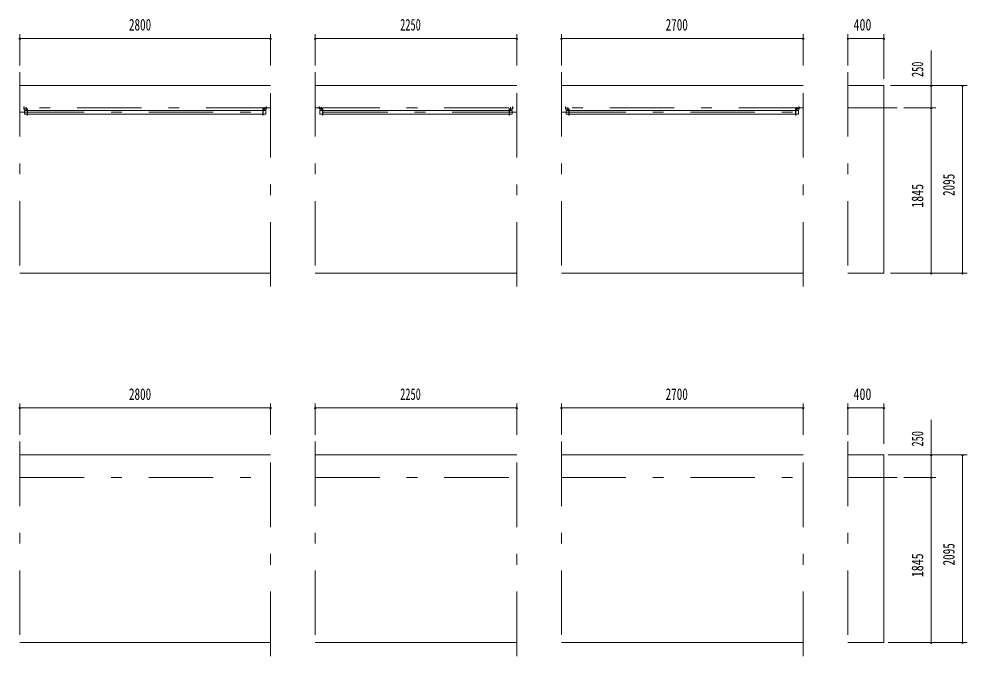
# Model space of a CAD drawing. Units: millimetres, scale not verified. Extents: x -25848 to 25858, y -10500 to 10500.
# Drawn here: x -15979 to -5389, y -7705 to -592 of the extents above; entities that cross this region are included whole.
import ezdxf
from ezdxf.enums import TextEntityAlignment as Align

# ---------------------------------------------------------------- set-up
doc = ezdxf.new("R2010")
doc.units = ezdxf.units.MM
doc.header["$LTSCALE"] = 60
doc.linetypes.add('USER3', pattern=[24, 12, -5, 2, -5])
for name, color, linetype, lineweight in [('0-2_1-05BOLD', 7, 'Continuous', 18), ('0-3_1-25CENTER', 3, 'USER3', 18), ('0-5_1-55DIM', 3, 'Continuous', 18)]:
    doc.layers.add(name, color=color, linetype=linetype, lineweight=lineweight)
doc.styles.add('ＭＳ ゴシック', font='')
doc.styles.get('ＭＳ ゴシック').set_extended_font_data('MS Gothic')

msp = doc.modelspace()

# ---------------------------------------------------------------- linework, layer by layer
at = {"layer": '0-2_1-05BOLD'}
for p, q in [((-15968.93, -1335.33), (-13168.92, -1335.33)), ((-12668.93, -1335.33), (-10418.93, -1335.33)), ((-9918.93, -1335.33), (-7218.93, -1335.33)), ((-13213.48, -1593.33), (-13213.48, -1573.33)), ((-10463.48, -1573.33), (-10463.48, -1593.33)), ((-7263.47, -1573.33), (-7263.47, -1593.33)), ((-15889.58, -1595.33), (-15919.18, -1595.33)), ((-15919.18, -1598.53), (-15889.58, -1598.53)), ((-15916.43, -1613.13), (-15887.58, -1613.13)), ((-15884.38, -1613.13), (-13253.48, -1613.13)), ((-13253.48, -1655.83), (-15884.38, -1655.83)), ((-13218.67, -1595.33), (-13248.28, -1595.33)), ((-13248.28, -1598.53), (-13218.67, -1598.53)), ((-12619.18, -1595.33), (-12589.58, -1595.33)), ((-12589.58, -1598.53), (-12619.18, -1598.53)), ((-10503.48, -1613.13), (-12584.38, -1613.13)), ((-12584.38, -1655.83), (-10503.48, -1655.83)), ((-10471.43, -1613.13), (-10500.28, -1613.13)), ((-10468.68, -1595.33), (-10498.28, -1595.33)), ((-10498.28, -1598.53), (-10468.68, -1598.53)), ((-9869.18, -1595.33), (-9839.58, -1595.33)), ((-9839.58, -1598.53), (-9869.18, -1598.53)), ((-9837.58, -1613.13), (-9866.43, -1613.13)), ((-7303.47, -1613.13), (-9834.37, -1613.13)), ((-9834.37, -1655.83), (-7303.47, -1655.83)), ((-7268.67, -1595.33), (-7298.27, -1595.33)), ((-7298.27, -1598.53), (-7268.67, -1598.53)), ((-13168.92, -3430.33), (-15968.93, -3430.33)), ((-10418.93, -3430.33), (-12668.93, -3430.33)), ((-7218.93, -3430.33), (-9918.93, -3430.33)), ((-15968.93, -5460.33), (-13168.92, -5460.33)), ((-12668.93, -5460.33), (-10418.93, -5460.33)), ((-9918.93, -5460.33), (-7218.93, -5460.33)), ((-13168.92, -7555.33), (-15968.93, -7555.33)), ((-10418.93, -7555.33), (-12668.93, -7555.33)), ((-7218.93, -7555.33), (-9918.93, -7555.33))]:
    msp.add_line(p, q, dxfattribs=at)
for points in [[(-6718.93, -1335.33), (-6318.93, -1335.33), (-6318.93, -3430.33), (-6718.93, -3430.33)], [(-15921.18, -1593.33), (-15921.18, -1573.33), (-15924.38, -1573.33), (-15924.38, -1593.33)], [(-13213.48, -1573.33), (-13216.67, -1573.33), (-13216.67, -1593.33)], [(-12624.38, -1593.33), (-12624.38, -1573.33), (-12621.18, -1573.33), (-12621.18, -1593.33)], [(-10466.68, -1593.33), (-10466.68, -1573.33), (-10463.48, -1573.33)], [(-9874.38, -1593.33), (-9874.38, -1573.33), (-9871.18, -1573.33), (-9871.18, -1593.33)], [(-7266.67, -1593.33), (-7266.67, -1573.33), (-7263.47, -1573.33)], [(-15887.58, -1655.83), (-15916.43, -1655.83), (-15916.43, -1613.13)], [(-15887.58, -1600.53), (-15887.58, -1666.33), (-15884.38, -1666.33), (-15884.38, -1600.53)], [(-13250.28, -1600.53), (-13250.28, -1666.33), (-13253.48, -1666.33), (-13253.48, -1600.53)], [(-13250.28, -1613.13), (-13221.43, -1613.13), (-13221.43, -1655.83), (-13250.28, -1655.83)], [(-12587.58, -1613.13), (-12616.43, -1613.13), (-12616.43, -1655.83), (-12587.58, -1655.83)], [(-12587.58, -1600.53), (-12587.58, -1666.33), (-12584.38, -1666.33), (-12584.38, -1600.53)], [(-10500.28, -1600.53), (-10500.28, -1666.33), (-10503.48, -1666.33), (-10503.48, -1600.53)], [(-10500.28, -1655.83), (-10471.43, -1655.83), (-10471.43, -1613.13)], [(-9866.43, -1613.13), (-9866.43, -1655.83), (-9837.58, -1655.83)], [(-9837.58, -1600.53), (-9837.58, -1666.33), (-9834.37, -1666.33), (-9834.37, -1600.53)], [(-7300.27, -1600.53), (-7300.27, -1666.33), (-7303.47, -1666.33), (-7303.47, -1600.53)], [(-7300.27, -1655.83), (-7271.42, -1655.83), (-7271.42, -1613.13), (-7300.27, -1613.13)], [(-6718.93, -5460.33), (-6318.93, -5460.33), (-6318.93, -7555.33), (-6718.93, -7555.33)]]:
    msp.add_lwpolyline(points, dxfattribs=at)
for centre, radius, start, end in [((-15919.18, -1593.33), 5.2, 180, 270), ((-15919.18, -1593.33), 2, 180, 270), ((-15889.58, -1600.53), 5.2, 0, 90), ((-15889.58, -1600.53), 2, 0, 90), ((-13248.28, -1600.53), 5.2, 90, 180), ((-13248.28, -1600.53), 2, 90, 180), ((-13218.67, -1593.33), 2, 270, 0), ((-13218.67, -1593.33), 5.2, 270, 0), ((-12619.18, -1593.33), 5.2, 180, 270), ((-12619.18, -1593.33), 2, 180, 270), ((-12589.58, -1600.53), 5.2, 0, 90), ((-12589.58, -1600.53), 2, 0, 90), ((-10498.28, -1600.53), 5.2, 90, 180), ((-10498.28, -1600.53), 2, 90, 180), ((-10468.68, -1593.33), 2, 270, 0), ((-10468.68, -1593.33), 5.2, 270, 0), ((-9869.18, -1593.33), 5.2, 180, 270), ((-9869.18, -1593.33), 2, 180, 270), ((-9839.58, -1600.53), 5.2, 0, 90), ((-9839.58, -1600.53), 2, 0, 90), ((-7298.27, -1600.53), 5.2, 90, 180), ((-7298.27, -1600.53), 2, 90, 180), ((-7268.67, -1593.33), 2, 270, 0), ((-7268.67, -1593.33), 5.2, 270, 0)]:
    msp.add_arc(centre, radius, start, end, dxfattribs=at)
at = {"layer": '0-3_1-25CENTER'}
for p, q in [((-15968.93, -1185.33), (-15968.93, -3580.33)), ((-13168.92, -3580.33), (-13168.92, -1185.33)), ((-12668.93, -1185.33), (-12668.93, -3580.33)), ((-10418.93, -3580.33), (-10418.93, -1185.33)), ((-9918.93, -1185.33), (-9918.93, -3580.33)), ((-7218.93, -3580.33), (-7218.93, -1185.33)), ((-6718.93, -1185.33), (-6718.93, -3580.33)), ((-13168.92, -1585.33), (-15968.93, -1585.33)), ((-15899.38, -1576.33), (-15899.38, -1618.13)), ((-13238.48, -1618.13), (-13238.48, -1576.33)), ((-12668.93, -1585.33), (-10418.93, -1585.33)), ((-12599.38, -1618.13), (-12599.38, -1576.33)), ((-10488.48, -1576.33), (-10488.48, -1618.13)), ((-7218.93, -1585.33), (-9918.93, -1585.33)), ((-9849.38, -1576.33), (-9849.38, -1618.13)), ((-7288.47, -1618.13), (-7288.47, -1576.33)), ((-6718.93, -1585.33), (-6168.93, -1585.33)), ((-15968.93, -1634.48), (-13168.92, -1634.48)), ((-10418.93, -1634.48), (-12668.93, -1634.48)), ((-9918.93, -1634.48), (-7218.93, -1634.48)), ((-15968.93, -5310.33), (-15968.93, -7705.33)), ((-13168.92, -7705.33), (-13168.92, -5310.33)), ((-12668.93, -5310.33), (-12668.93, -7705.33)), ((-10418.93, -7705.33), (-10418.93, -5310.33)), ((-9918.93, -5310.33), (-9918.93, -7705.33)), ((-7218.93, -7705.33), (-7218.93, -5310.33)), ((-6718.93, -5310.33), (-6718.93, -7705.33)), ((-15968.93, -5710.33), (-13168.92, -5710.33)), ((-12668.93, -5710.33), (-10418.93, -5710.33)), ((-9918.93, -5710.33), (-7218.93, -5710.33)), ((-6718.93, -5710.33), (-6168.93, -5710.33))]:
    msp.add_line(p, q, dxfattribs=at)
at = {"layer": '0-5_1-55DIM'}
for p, q in [((-15958.93, -810.33), (-15978.93, -810.33)), ((-15968.93, -760.33), (-15968.93, -1110.33)), ((-15968.93, -810.33), (-13168.92, -810.33)), ((-13168.92, -810.33), (-15968.93, -810.33)), ((-13158.92, -810.33), (-13178.92, -810.33)), ((-13168.92, -1110.33), (-13168.92, -760.33)), ((-12658.93, -810.33), (-12678.93, -810.33)), ((-12668.93, -760.33), (-12668.93, -1110.33)), ((-12668.93, -810.33), (-10418.93, -810.33)), ((-10418.93, -810.33), (-12668.93, -810.33)), ((-10408.93, -810.33), (-10428.93, -810.33)), ((-10418.93, -1110.33), (-10418.93, -760.33)), ((-9908.93, -810.33), (-9928.93, -810.33)), ((-9918.93, -760.33), (-9918.93, -1110.33)), ((-9918.93, -810.33), (-7218.93, -810.33)), ((-7218.93, -810.33), (-9918.93, -810.33)), ((-7208.93, -810.33), (-7228.93, -810.33)), ((-7218.93, -1110.33), (-7218.93, -760.33)), ((-6708.93, -810.33), (-6728.93, -810.33)), ((-6718.93, -760.33), (-6718.93, -1110.33)), ((-6718.93, -810.33), (-6318.93, -810.33)), ((-6318.93, -810.33), (-6718.93, -810.33)), ((-6308.93, -810.33), (-6328.93, -810.33)), ((-6318.93, -1260.33), (-6318.93, -760.33)), ((-5788.93, -3430.33), (-5788.93, -942.83)), ((-5388.93, -1335.33), (-6243.93, -1335.33)), ((-5778.93, -1335.33), (-5798.93, -1335.33)), ((-5778.93, -1335.33), (-5798.93, -1335.33)), ((-5788.93, -1585.33), (-5788.93, -1335.33)), ((-5428.93, -1335.33), (-5448.93, -1335.33)), ((-5428.93, -1335.33), (-5448.93, -1335.33)), ((-5438.93, -3430.33), (-5438.93, -1335.33)), ((-5438.93, -1335.33), (-5438.93, -3430.33)), ((-6093.93, -1585.33), (-5738.93, -1585.33)), ((-5778.93, -1585.33), (-5798.93, -1585.33)), ((-5778.93, -1585.33), (-5798.93, -1585.33)), ((-5788.93, -3430.33), (-5788.93, -1585.33)), ((-5388.93, -3430.33), (-6243.93, -3430.33)), ((-5778.93, -3430.33), (-5798.93, -3430.33)), ((-5778.93, -3430.33), (-5798.93, -3430.33)), ((-5428.93, -3430.33), (-5448.93, -3430.33)), ((-5428.93, -3430.33), (-5448.93, -3430.33)), ((-15958.93, -4935.33), (-15978.93, -4935.33)), ((-15968.93, -4885.33), (-15968.93, -5235.33)), ((-15968.93, -4935.33), (-13168.92, -4935.33)), ((-13168.92, -4935.33), (-15968.93, -4935.33)), ((-13158.92, -4935.33), (-13178.92, -4935.33)), ((-13168.92, -5235.33), (-13168.92, -4885.33)), ((-12658.92, -4935.33), (-12678.92, -4935.33)), ((-12668.93, -4885.33), (-12668.93, -5235.33)), ((-12668.93, -4935.33), (-10418.93, -4935.33)), ((-10418.93, -4935.33), (-12668.93, -4935.33)), ((-10408.93, -4935.33), (-10428.93, -4935.33)), ((-10418.93, -5235.33), (-10418.93, -4885.33)), ((-9908.93, -4935.33), (-9928.93, -4935.33)), ((-9918.93, -4885.33), (-9918.93, -5235.33)), ((-9918.93, -4935.33), (-7218.93, -4935.33)), ((-7218.93, -4935.33), (-9918.93, -4935.33)), ((-7208.93, -4935.33), (-7228.93, -4935.33)), ((-7218.93, -5235.33), (-7218.93, -4885.33)), ((-6708.93, -4935.33), (-6728.93, -4935.33)), ((-6718.93, -4885.33), (-6718.93, -5235.33)), ((-6718.93, -4935.33), (-6318.93, -4935.33)), ((-6318.93, -4935.33), (-6718.93, -4935.33)), ((-6308.93, -4935.33), (-6328.93, -4935.33)), ((-6318.93, -5335.33), (-6318.93, -4885.33)), ((-5788.93, -5067.83), (-5788.93, -7555.33)), ((-5388.93, -5460.33), (-6268.93, -5460.33)), ((-5778.93, -5460.33), (-5798.93, -5460.33)), ((-5788.93, -5710.33), (-5788.93, -5460.33)), ((-5428.93, -5460.33), (-5448.93, -5460.33)), ((-5438.93, -7555.33), (-5438.93, -5460.33)), ((-6093.93, -5710.33), (-5738.94, -5710.33)), ((-5778.93, -5710.33), (-5798.93, -5710.33)), ((-5788.93, -7555.33), (-5788.93, -5710.33)), ((-6268.93, -7555.33), (-5388.93, -7555.33)), ((-5388.93, -7555.33), (-6243.93, -7555.33)), ((-5778.93, -7555.33), (-5798.93, -7555.33)), ((-5428.93, -7555.33), (-5448.93, -7555.33)), ((-5428.93, -7555.33), (-5448.93, -7555.33))]:
    msp.add_line(p, q, dxfattribs=at)
for centre in [(-15968.93, -810.33), (-13168.92, -810.33), (-12668.93, -810.33), (-10418.93, -810.33), (-9918.93, -810.33), (-7218.93, -810.33), (-6718.93, -810.33), (-6318.93, -810.33), (-5788.93, -1335.33), (-5788.93, -1335.33), (-5438.93, -1335.33), (-5438.93, -1335.33), (-5788.93, -1585.33), (-5788.93, -1585.33), (-5788.93, -3430.33), (-5788.93, -3430.33), (-5438.93, -3430.33), (-5438.93, -3430.33), (-15968.93, -4935.33), (-13168.92, -4935.33), (-12668.92, -4935.33), (-10418.93, -4935.33), (-9918.93, -4935.33), (-7218.93, -4935.33), (-6718.93, -4935.33), (-6318.93, -4935.33), (-5788.93, -5460.33), (-5438.93, -5460.33), (-5788.93, -5710.33), (-5788.93, -7555.33), (-5438.93, -7555.33), (-5438.93, -7555.33)]:
    msp.add_arc(centre, 10, 180, 0, dxfattribs=at)

# ---------------------------------------------------------------- texts
at = {"layer": '0-5_1-55DIM', "color": 7, "style": 'ＭＳ ゴシック'}
for s, width, p in [('2800', 0.7, (-14750.2, -760.33)), ('2250', 0.65, (-11720.61, -760.33)), ('2700', 0.7, (-8755.53, -760.33)), ('400', 0.75, (-6656.55, -760.33)), ('2800', 0.7, (-14750.2, -4885.33)), ('2250', 0.65, (-11720.61, -4885.33)), ('2700', 0.7, (-8755.53, -4885.33)), ('400', 0.75, (-6656.55, -4885.33))]:
    msp.add_text(s, height=130.2, dxfattribs=dict(at, width=width)).set_placement(p, align=Align.BOTTOM_LEFT)
for s, width, p in [('250', 0.65, (-5838.93, -1240.91)), ('2095', 0.7, (-5488.93, -2568.84)), ('1845', 0.75, (-5838.93, -2700.06)), ('250', 0.65, (-5838.93, -5365.91)), ('2095', 0.7, (-5488.93, -6693.84)), ('1845', 0.75, (-5838.93, -6825.06))]:
    msp.add_text(s, height=130.2, rotation=90, dxfattribs=dict(at, width=width)).set_placement(p, align=Align.BOTTOM_LEFT)

doc.saveas('drawing.dxf')
